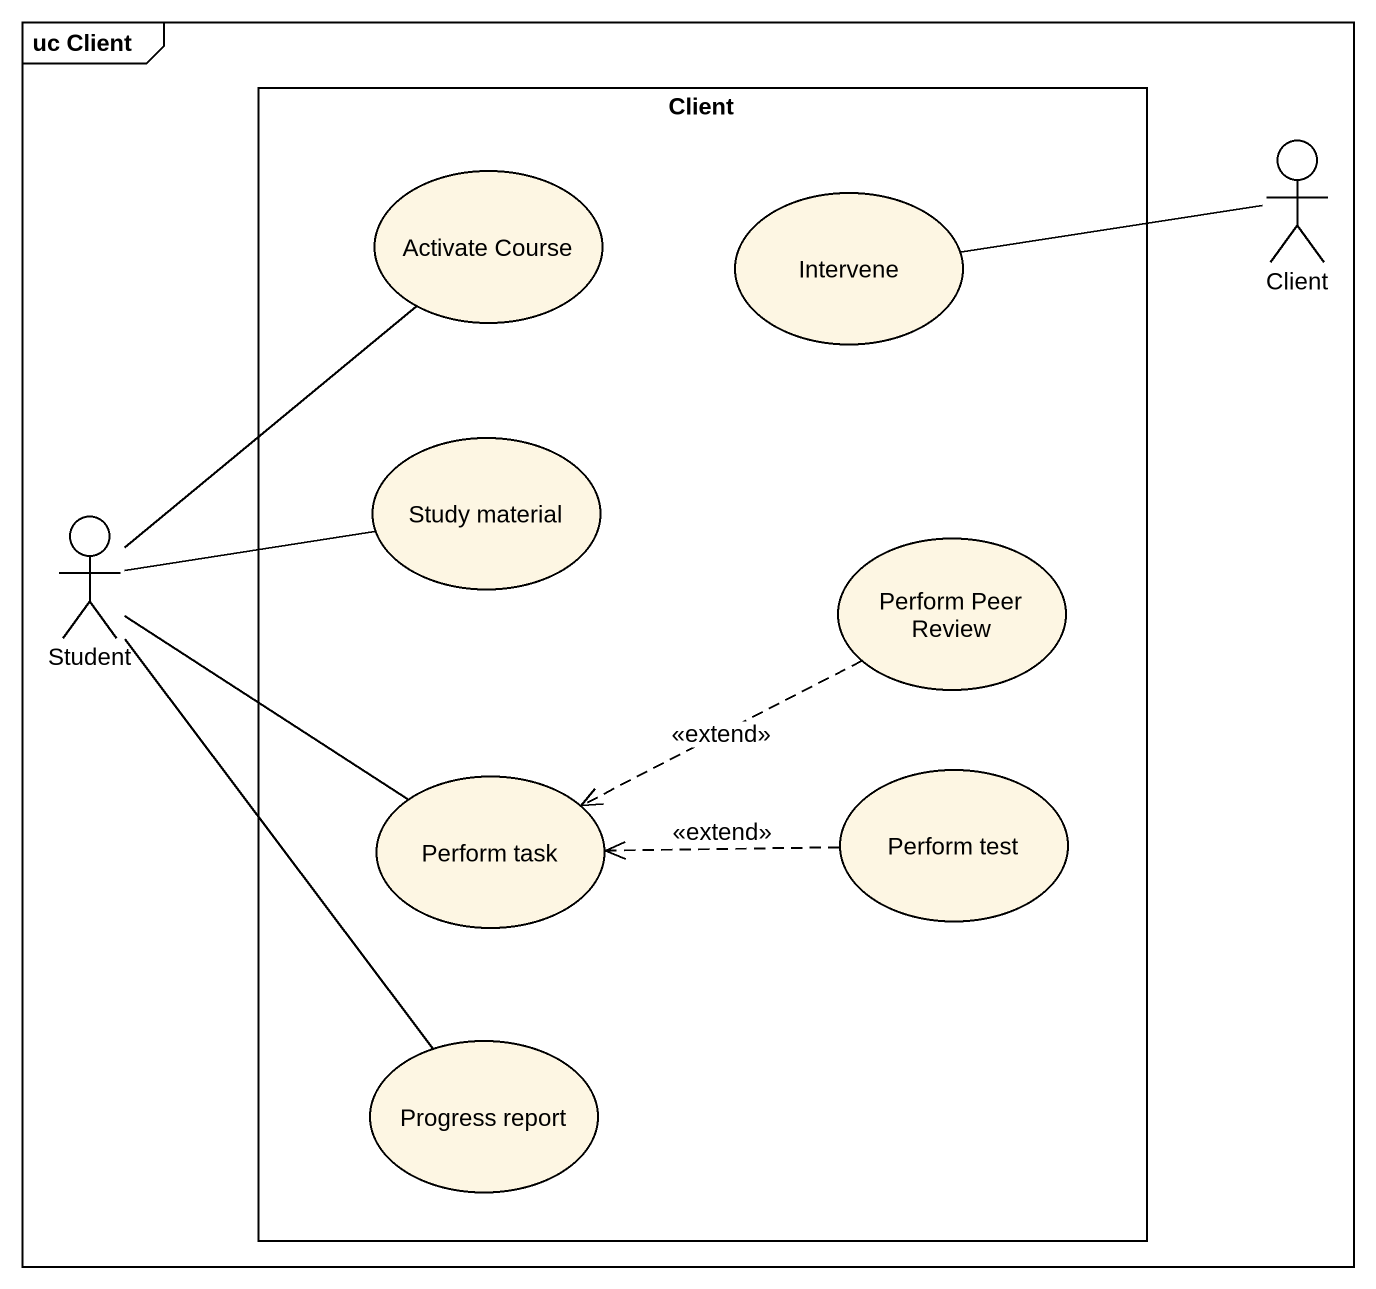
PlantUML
@startuml
mainframe uc Client
rectangle Client {
  usecase "Activate Course" as Activate_Course
  usecase Intervene
  usecase "Study material" as Study_material
  usecase "Perform Peer Review" as Perform_Peer_Review
  usecase "Perform task" as Perform_task
  usecase "Perform test" as Perform_test
  usecase "Progress report" as Progress_report
}
actor "Client" as Client_2
actor Student
Intervene -right- Client_2
Student -up- Activate_Course
Student -right- Study_material
Student -right- Perform_task
Student -- Progress_report
Perform_Peer_Review .left.> Perform_task : <<extend>>
Perform_test .left.> Perform_task : <<extend>>
@enduml
